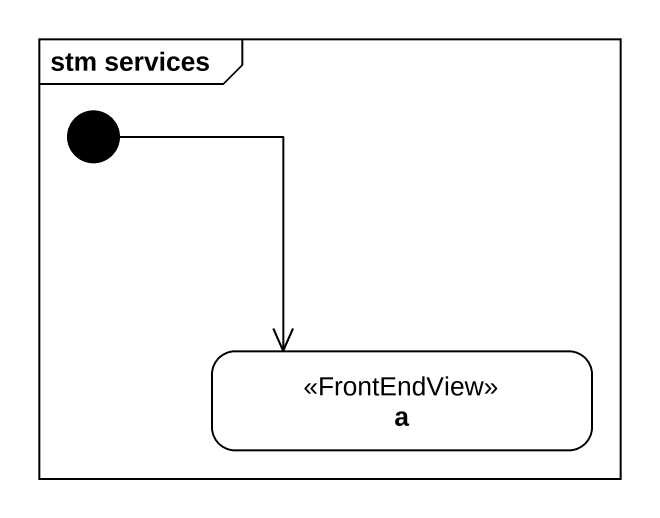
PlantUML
@startuml
mainframe stm services
hide empty description
state a <<FrontEndView>>
[*] --> a
@enduml
